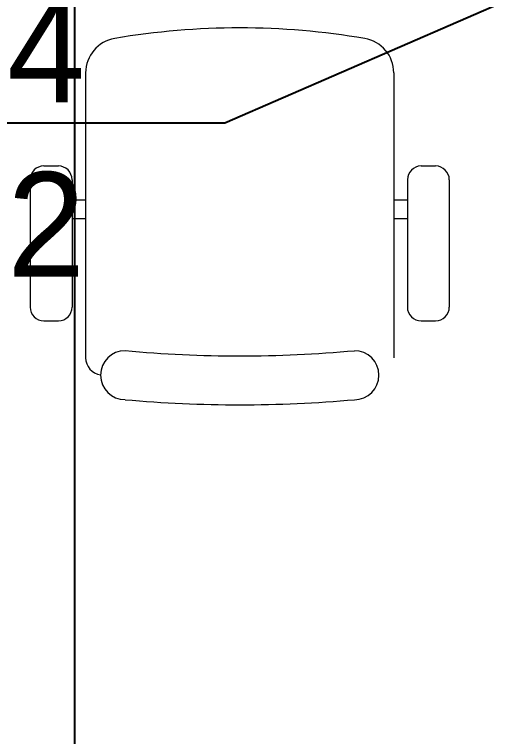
# Model space of a CAD drawing. Header units: metres. Extents: x 75097 to 220695, y -1557923 to -1361206.
# Drawn here: x 129877 to 130584, y -1411146 to -1410112 of the extents above; entities that cross this region are included whole.
import ezdxf
from ezdxf import colors
from ezdxf.entities.mleader import LeaderData, LeaderLine
from ezdxf.math import Vec2, Vec3

# ---------------------------------------------------------------- set-up
doc = ezdxf.new("R2010")
doc.units = ezdxf.units.M
doc.layers.get('0').update_dxf_attribs({"lineweight": 0})
doc.layers.add('A-100 - Copy$0$axes', color=8, linetype='Continuous')
doc.layers.add('A-100 - Copy$0$Medical Equipment and Furniture', color=8, linetype='Continuous', lineweight=0)
doc.layers.add('A-100 - Copy$0$NEW', color=8, linetype='Continuous', lineweight=5)
doc.layers.add('E-POWR', color=7, linetype='Continuous', lineweight=9, true_color=0x4e7e3e)
doc.styles.get("Standard").update_dxf_attribs({"font": 'GOTHIC.TTF'})

# ---------------------------------------------------------------- blocks, each defined once
blk = doc.blocks.new('*X81')
for p, q in [((5, 3), (5, 3)), ((5, 3), (5, 3)), ((5, 3), (5, 3)), ((5, 3), (5, 3)), ((5, 3), (5, 3)), ((5, 3), (5, 3)), ((5, 3), (5, 3)), ((5, 3), (5, 3)), ((5, 3), (5, 3)), ((5, 3), (5, 3)), ((5, 3), (5, 3)), ((5, 3), (5, 3)), ((5, 3), (5, 3)), ((5, 3), (5, 3)), ((5, 3), (5, 3)), ((5, 3), (5, 3)), ((5, 3), (5, 3)), ((5, 3), (5, 3)), ((5, 3), (5, 3)), ((5, 3), (5, 3)), ((5, 3), (5, 3)), ((5, 3), (5, 3)), ((5, 3), (5, 3)), ((5, 3), (5, 3)), ((5, 3), (5, 3)), ((5, 3), (5, 3)), ((5, 3), (5, 3)), ((5, 3), (5, 3)), ((5, 3), (5, 3)), ((5, 3), (5, 3)), ((5, 3), (5, 3)), ((5, 3), (5, 3)), ((5, 3), (5, 3)), ((5, 3), (5, 3)), ((5, 3), (5, 3)), ((5, 3), (5, 3)), ((5, 3), (5, 3)), ((5, 3), (5, 3)), ((5, 3), (5, 3)), ((5, 3), (5, 3)), ((5, 3), (5, 3)), ((5, 3), (5, 3)), ((5, 3), (5, 3)), ((5, 3), (5, 3)), ((5, 3), (5, 3)), ((5, 3), (5, 3)), ((5, 3), (5, 3)), ((5, 3), (5, 3)), ((5, 3), (5, 3)), ((5, 3), (5, 3)), ((5, 3), (5, 3)), ((5, 3), (5, 3)), ((5, 3), (5, 3)), ((5, 3), (5, 3)), ((5, 3), (5, 3)), ((5, 3), (5, 3)), ((5, 3), (5, 3)), ((5, 3), (5, 3)), ((5, 3), (5, 3)), ((5, 3), (5, 3)), ((5, 3), (5, 3)), ((5, 3), (5, 3)), ((5, 3), (5, 3)), ((5, 3), (5, 3)), ((5, 3), (5, 3)), ((5, 3), (5, 3)), ((6, 3), (5, 3)), ((5, 3), (5, 3)), ((6, 3), (5, 3)), ((5, 3), (5, 3)), ((6, 3), (5, 3)), ((5, 3), (5, 3)), ((6, 3), (5, 3)), ((5, 3), (5, 3)), ((5, 3), (5, 3)), ((5, 3), (5, 3)), ((5, 3), (5, 3)), ((5, 3), (5, 3)), ((5, 3), (5, 3)), ((5, 3), (5, 3)), ((5, 3), (5, 3)), ((5, 3), (5, 3)), ((5, 3), (5, 3)), ((5, 3), (5, 3)), ((5, 3), (5, 3)), ((5, 3), (5, 3)), ((5, 3), (5, 3)), ((5, 3), (5, 3)), ((5, 3), (5, 3)), ((5, 3), (5, 3)), ((5, 3), (5, 3)), ((5, 3), (5, 3)), ((5, 3), (5, 3)), ((5, 3), (5, 3)), ((5, 3), (5, 3)), ((5, 3), (5, 3)), ((6, 3), (6, 3)), ((6, 3), (6, 3)), ((6, 3), (6, 3)), ((6, 3), (6, 3)), ((6, 3), (6, 3)), ((6, 3), (6, 3)), ((6, 3), (6, 3)), ((6, 3), (6, 3)), ((6, 3), (6, 3)), ((6, 3), (6, 3)), ((6, 3), (6, 3)), ((6, 3), (6, 3)), ((6, 3), (6, 3)), ((6, 3), (6, 3)), ((6, 3), (6, 3)), ((6, 3), (6, 3)), ((6, 3), (6, 3)), ((6, 3), (6, 3)), ((6, 3), (6, 3)), ((6, 3), (6, 3)), ((6, 3), (6, 3)), ((6, 3), (6, 3)), ((6, 3), (6, 3)), ((6, 3), (6, 3)), ((6, 3), (6, 3)), ((6, 3), (6, 3)), ((6, 3), (6, 3)), ((6, 3), (6, 3)), ((6, 3), (6, 3)), ((6, 3), (6, 3)), ((6, 3), (6, 3)), ((6, 3), (6, 3)), ((6, 3), (6, 3)), ((6, 3), (6, 3)), ((6, 3), (6, 3)), ((6, 3), (6, 3)), ((6, 3), (6, 3)), ((6, 3), (6, 3)), ((6, 3), (6, 3)), ((6, 3), (6, 3)), ((6, 3), (6, 3)), ((6, 3), (6, 3)), ((6, 3), (6, 3)), ((6, 3), (6, 3)), ((6, 3), (6, 3)), ((6, 3), (6, 3)), ((6, 3), (6, 3)), ((6, 3), (6, 3)), ((6, 3), (6, 3)), ((6, 3), (6, 3)), ((6, 3), (6, 3)), ((6, 3), (6, 3)), ((6, 3), (6, 3)), ((6, 3), (6, 3)), ((6, 3), (6, 3)), ((6, 3), (6, 3)), ((6, 3), (6, 3)), ((6, 3), (6, 3)), ((6, 3), (6, 3)), ((6, 3), (6, 3)), ((6, 3), (6, 3)), ((6, 3), (6, 3)), ((6, 3), (6, 3)), ((6, 3), (6, 3)), ((6, 3), (6, 3)), ((6, 3), (6, 3)), ((6, 3), (6, 3)), ((6, 3), (6, 3)), ((6, 3), (6, 3)), ((6, 3), (6, 3)), ((6, 3), (6, 3)), ((6, 3), (6, 3)), ((6, 3), (6, 3)), ((6, 3), (6, 3)), ((6, 3), (6, 3)), ((6, 3), (6, 3)), ((6, 3), (6, 3)), ((6, 3), (6, 3)), ((6, 3), (6, 3)), ((6, 3), (6, 3)), ((6, 3), (6, 3)), ((6, 3), (6, 3)), ((6, 3), (6, 3)), ((6, 3), (6, 3)), ((6, 3), (6, 3)), ((6, 3), (6, 3)), ((6, 3), (6, 3)), ((6, 3), (6, 3)), ((6, 3), (6, 3)), ((6, 3), (6, 3)), ((6, 3), (6, 3)), ((6, 3), (6, 3)), ((6, 3), (6, 3)), ((6, 3), (6, 3)), ((6, 3), (6, 3)), ((6, 3), (6, 3)), ((6, 3), (6, 3)), ((6, 3), (6, 3)), ((6, 3), (6, 3)), ((6, 3), (6, 3)), ((6, 3), (6, 3)), ((6, 3), (6, 3)), ((6, 3), (6, 3)), ((6, 3), (6, 3)), ((6, 3), (6, 3)), ((6, 3), (6, 3)), ((6, 3), (6, 3)), ((6, 3), (6, 3)), ((6, 3), (6, 3)), ((6, 3), (6, 3)), ((6, 3), (6, 3)), ((6, 3), (6, 3)), ((6, 3), (6, 3)), ((6, 3), (6, 3)), ((6, 3), (6, 3)), ((6, 3), (6, 3)), ((6, 3), (6, 3)), ((6, 3), (6, 3)), ((6, 3), (6, 3)), ((6, 3), (6, 3)), ((6, 3), (6, 3)), ((6, 3), (6, 3)), ((6, 3), (6, 3)), ((6, 3), (6, 3)), ((6, 3), (6, 3)), ((6, 3), (6, 3)), ((6, 3), (6, 3)), ((6, 3), (6, 3)), ((6, 3), (6, 3)), ((6, 3), (6, 3)), ((6, 3), (6, 3)), ((6, 3), (6, 3)), ((6, 3), (6, 3)), ((6, 3), (6, 3)), ((6, 3), (6, 3)), ((6, 3), (6, 3)), ((6, 3), (6, 3)), ((6, 3), (6, 3)), ((6, 3), (6, 3)), ((6, 3), (6, 3)), ((6, 3), (6, 3)), ((6, 3), (6, 3)), ((6, 3), (6, 3)), ((6, 3), (6, 3)), ((6, 3), (6, 3)), ((6, 3), (6, 3)), ((6, 3), (6, 3)), ((6, 3), (6, 3)), ((6, 3), (6, 3)), ((6, 3), (6, 3)), ((6, 3), (6, 3)), ((6, 3), (6, 3)), ((6, 3), (6, 3)), ((6, 3), (6, 3)), ((6, 3), (6, 3)), ((6, 3), (6, 3)), ((6, 3), (6, 3)), ((6, 3), (6, 3)), ((6, 3), (6, 3)), ((6, 3), (6, 3)), ((6, 3), (6, 3)), ((6, 3), (6, 3)), ((6, 3), (6, 3)), ((6, 3), (6, 3)), ((6, 3), (6, 3)), ((6, 3), (6, 3)), ((6, 3), (6, 3)), ((6, 3), (6, 3)), ((6, 3), (6, 3)), ((6, 3), (6, 3)), ((6, 3), (6, 3)), ((6, 3), (6, 3)), ((6, 3), (6, 3)), ((6, 3), (6, 3)), ((6, 3), (6, 3)), ((6, 3), (6, 3)), ((6, 3), (6, 3)), ((6, 3), (6, 3)), ((6, 3), (6, 3)), ((6, 3), (6, 3)), ((6, 3), (6, 3)), ((6, 3), (6, 3)), ((6, 3), (6, 3)), ((6, 3), (6, 3)), ((6, 3), (6, 3)), ((6, 3), (6, 3)), ((6, 3), (6, 3)), ((6, 3), (6, 3)), ((6, 3), (6, 3)), ((6, 3), (6, 3)), ((6, 3), (6, 3)), ((6, 3), (6, 3)), ((6, 3), (6, 3)), ((6, 3), (6, 3)), ((6, 3), (6, 3)), ((6, 3), (6, 3)), ((6, 3), (6, 3)), ((6, 3), (6, 3)), ((6, 3), (6, 3)), ((6, 3), (6, 3)), ((6, 3), (6, 3)), ((6, 3), (6, 3)), ((6, 3), (6, 3)), ((6, 3), (6, 3)), ((6, 3), (5, 3)), ((6, 3), (5, 3)), ((6, 3), (5, 3)), ((6, 3), (5, 3)), ((6, 3), (5, 3)), ((6, 3), (6, 3)), ((6, 3), (6, 3)), ((6, 3), (6, 3)), ((6, 3), (6, 3)), ((6, 3), (6, 3)), ((6, 3), (6, 3)), ((6, 3), (6, 3)), ((6, 3), (6, 3)), ((6, 3), (6, 3)), ((6, 3), (6, 3)), ((6, 3), (6, 3)), ((6, 3), (6, 3)), ((6, 3), (6, 3)), ((6, 3), (6, 3)), ((6, 3), (6, 3)), ((6, 3), (6, 3)), ((6, 3), (6, 3)), ((6, 3), (6, 3)), ((6, 3), (6, 3)), ((6, 3), (6, 3)), ((6, 3), (6, 3)), ((6, 3), (6, 3)), ((6, 3), (6, 3)), ((6, 3), (6, 3)), ((6, 3), (6, 3)), ((6, 3), (6, 3)), ((6, 3), (6, 3)), ((6, 3), (6, 3)), ((6, 3), (6, 3)), ((6, 3), (6, 3)), ((6, 3), (6, 3)), ((6, 3), (6, 3)), ((6, 3), (6, 3)), ((6, 3), (6, 3)), ((6, 3), (6, 3)), ((6, 3), (6, 3)), ((6, 3), (6, 3)), ((6, 3), (6, 3)), ((6, 3), (6, 3)), ((6, 3), (6, 3)), ((6, 3), (6, 3)), ((6, 3), (6, 3)), ((6, 3), (6, 3)), ((6, 3), (6, 3)), ((6, 3), (6, 3)), ((6, 3), (6, 3)), ((6, 3), (6, 3)), ((6, 3), (6, 3)), ((6, 3), (6, 3)), ((6, 3), (6, 3)), ((6, 3), (6, 3)), ((6, 3), (6, 3)), ((6, 3), (6, 3)), ((6, 3), (6, 3)), ((6, 3), (6, 3)), ((6, 3), (6, 3)), ((6, 3), (6, 3)), ((6, 3), (6, 3)), ((6, 3), (6, 3)), ((6, 3), (6, 3)), ((6, 3), (6, 3)), ((6, 3), (6, 3)), ((6, 3), (6, 3)), ((6, 3), (6, 3)), ((6, 3), (6, 3)), ((6, 3), (6, 3)), ((6, 3), (6, 3)), ((6, 3), (6, 3)), ((6, 3), (6, 3)), ((6, 3), (6, 3)), ((6, 3), (6, 3)), ((6, 3), (6, 3)), ((6, 3), (6, 3)), ((6, 3), (6, 3)), ((6, 3), (6, 3)), ((6, 3), (6, 3)), ((6, 3), (6, 3)), ((6, 3), (6, 3)), ((6, 3), (6, 3)), ((6, 3), (6, 3)), ((6, 3), (6, 3)), ((6, 3), (6, 3)), ((6, 3), (6, 3)), ((6, 3), (6, 3)), ((6, 3), (6, 3)), ((6, 3), (6, 3)), ((6, 3), (6, 3)), ((6, 3), (6, 3)), ((6, 3), (6, 3)), ((6, 3), (6, 3)), ((6, 3), (6, 3)), ((6, 3), (6, 3)), ((6, 3), (6, 3)), ((6, 3), (6, 3)), ((6, 3), (6, 3)), ((6, 3), (6, 3)), ((6, 3), (6, 3)), ((6, 3), (6, 3)), ((6, 3), (6, 3)), ((6, 3), (6, 3)), ((6, 3), (6, 3)), ((6, 3), (6, 3)), ((6, 3), (6, 3)), ((6, 3), (6, 3)), ((6, 3), (6, 3)), ((6, 3), (6, 3)), ((6, 3), (6, 3)), ((6, 3), (6, 3)), ((6, 3), (6, 3)), ((6, 3), (6, 3)), ((6, 3), (6, 3)), ((6, 3), (6, 3)), ((6, 3), (6, 3)), ((6, 3), (6, 3)), ((6, 3), (6, 3)), ((6, 3), (6, 3)), ((6, 3), (6, 3)), ((6, 3), (6, 3)), ((6, 3), (6, 3)), ((6, 3), (6, 3)), ((6, 3), (6, 3)), ((6, 3), (6, 3)), ((6, 3), (6, 3)), ((6, 3), (6, 3)), ((6, 3), (6, 3)), ((6, 3), (6, 3)), ((6, 3), (6, 3)), ((6, 3), (6, 3)), ((6, 3), (6, 3)), ((6, 3), (6, 3)), ((6, 3), (6, 3)), ((6, 3), (6, 3)), ((6, 3), (6, 3)), ((6, 3), (6, 3)), ((6, 3), (6, 3)), ((6, 3), (6, 3)), ((6, 3), (6, 3)), ((6, 3), (6, 3)), ((6, 3), (6, 3)), ((6, 3), (6, 3)), ((6, 3), (6, 3)), ((6, 3), (6, 3)), ((6, 3), (6, 3)), ((6, 3), (6, 3)), ((6, 3), (6, 3)), ((6, 3), (6, 3)), ((6, 3), (6, 3)), ((6, 3), (6, 3)), ((6, 3), (6, 3)), ((6, 3), (6, 3)), ((6, 3), (6, 3)), ((6, 3), (6, 3)), ((6, 3), (6, 3)), ((6, 3), (6, 3)), ((6, 3), (6, 3)), ((6, 3), (6, 3)), ((6, 3), (6, 3)), ((6, 3), (6, 3)), ((6, 3), (6, 3)), ((6, 3), (6, 3)), ((6, 3), (6, 3)), ((6, 3), (6, 3)), ((6, 3), (6, 3)), ((6, 3), (6, 3)), ((6, 3), (6, 3)), ((6, 3), (6, 3)), ((6, 3), (6, 3)), ((6, 3), (6, 3)), ((6, 3), (6, 3)), ((6, 3), (6, 3)), ((6, 3), (6, 3)), ((6, 3), (6, 3)), ((6, 3), (6, 3)), ((6, 3), (6, 3)), ((6, 3), (6, 3)), ((6, 3), (6, 3)), ((6, 3), (6, 3)), ((6, 3), (6, 3)), ((6, 3), (6, 3)), ((6, 3), (6, 3)), ((6, 3), (6, 3)), ((6, 3), (6, 3)), ((6, 3), (6, 3)), ((6, 3), (6, 3)), ((6, 3), (6, 3)), ((6, 3), (6, 3)), ((6, 3), (6, 3)), ((6, 3), (6, 3)), ((6, 3), (6, 3)), ((6, 3), (6, 3)), ((6, 3), (6, 3)), ((6, 3), (6, 3)), ((6, 3), (6, 3)), ((6, 3), (6, 3)), ((6, 3), (6, 3)), ((6, 3), (6, 3)), ((6, 3), (6, 3)), ((6, 3), (6, 3)), ((6, 3), (6, 3)), ((6, 3), (6, 3)), ((6, 3), (6, 3)), ((6, 3), (6, 3)), ((6, 3), (6, 3)), ((6, 3), (6, 3)), ((6, 3), (6, 3)), ((6, 3), (6, 3)), ((6, 3), (6, 3)), ((6, 3), (6, 3)), ((6, 3), (6, 3)), ((6, 3), (6, 3)), ((6, 3), (6, 3)), ((6, 3), (6, 3)), ((6, 3), (6, 3)), ((6, 3), (6, 3)), ((6, 3), (6, 3)), ((6, 3), (6, 3)), ((6, 3), (6, 3)), ((6, 3), (6, 3)), ((6, 3), (6, 3)), ((6, 3), (6, 3)), ((6, 3), (6, 3)), ((6, 3), (6, 3)), ((6, 3), (6, 3)), ((6, 3), (6, 3)), ((6, 3), (6, 3)), ((6, 3), (6, 3)), ((6, 3), (6, 3)), ((6, 3), (6, 3)), ((6, 3), (6, 3)), ((6, 3), (6, 3)), ((6, 3), (6, 3)), ((6, 3), (6, 3)), ((6, 3), (6, 3)), ((6, 3), (6, 3)), ((6, 3), (6, 3)), ((6, 3), (6, 3)), ((6, 3), (6, 3)), ((6, 3), (6, 3)), ((6, 3), (6, 3)), ((6, 3), (6, 3)), ((6, 3), (6, 3)), ((6, 3), (6, 3)), ((6, 3), (6, 3)), ((6, 3), (6, 3)), ((6, 3), (6, 3)), ((6, 3), (6, 3)), ((6, 3), (6, 3)), ((6, 3), (6, 3)), ((6, 3), (6, 3)), ((6, 3), (6, 3)), ((6, 3), (6, 3)), ((6, 3), (6, 3)), ((6, 3), (6, 3)), ((6, 3), (6, 3)), ((6, 3), (6, 3)), ((6, 3), (6, 3)), ((6, 3), (6, 3)), ((6, 3), (6, 3)), ((6, 3), (6, 3)), ((6, 3), (6, 3)), ((6, 3), (6, 3)), ((6, 3), (6, 3)), ((6, 3), (6, 3)), ((6, 3), (6, 3)), ((6, 3), (6, 3)), ((6, 3), (6, 3)), ((6, 3), (6, 3)), ((6, 3), (6, 3)), ((6, 3), (6, 3)), ((6, 3), (6, 3)), ((6, 3), (6, 3)), ((6, 3), (6, 3)), ((6, 3), (6, 3)), ((6, 3), (6, 3)), ((6, 3), (6, 3)), ((6, 3), (6, 3)), ((6, 3), (6, 3)), ((6, 3), (6, 3)), ((6, 3), (6, 3)), ((6, 3), (6, 3)), ((6, 3), (6, 3)), ((6, 3), (6, 3)), ((6, 3), (6, 3)), ((6, 3), (6, 3)), ((6, 3), (6, 3)), ((6, 3), (6, 3)), ((6, 3), (6, 3)), ((6, 3), (6, 3)), ((6, 3), (6, 3)), ((6, 3), (6, 3)), ((6, 3), (6, 3)), ((6, 3), (6, 3)), ((6, 3), (6, 3)), ((6, 3), (6, 3)), ((6, 3), (6, 3)), ((6, 3), (6, 3)), ((6, 3), (6, 3)), ((6, 3), (6, 3)), ((6, 3), (6, 3)), ((6, 3), (6, 3)), ((6, 3), (6, 3)), ((6, 3), (6, 3)), ((6, 3), (6, 3)), ((6, 3), (6, 3)), ((6, 3), (6, 3)), ((6, 3), (6, 3)), ((6, 3), (6, 3)), ((6, 3), (6, 3)), ((6, 3), (6, 3)), ((6, 3), (6, 3)), ((6, 3), (6, 3)), ((6, 3), (6, 3)), ((6, 3), (6, 3)), ((6, 3), (6, 3)), ((6, 3), (6, 3)), ((6, 3), (6, 3)), ((6, 3), (6, 3))]:
    blk.add_line(p, q)
blk = doc.blocks.new('*X82')
for p, q in [((13, 1), (13, 1)), ((13, 1), (13, 1)), ((13, 1), (13, 1)), ((13, 1), (13, 1)), ((13, 1), (13, 1)), ((13, 1), (13, 1)), ((13, 1), (13, 1)), ((13, 1), (13, 1)), ((13, 1), (13, 1)), ((13, 1), (13, 1)), ((13, 1), (13, 1)), ((13, 1), (13, 1)), ((13, 1), (13, 1)), ((13, 1), (13, 1)), ((13, 1), (13, 1)), ((13, 1), (14, 1)), ((13, 1), (14, 1)), ((13, 1), (14, 1)), ((13, 1), (13, 1)), ((13, 1), (13, 1)), ((13, 1), (13, 1)), ((13, 1), (13, 1)), ((13, 1), (13, 1)), ((13, 1), (13, 1)), ((13, 1), (13, 1)), ((13, 1), (13, 1)), ((13, 1), (13, 1)), ((13, 1), (13, 1)), ((13, 1), (13, 1)), ((13, 1), (13, 1)), ((13, 1), (13, 1)), ((13, 1), (13, 1)), ((13, 1), (13, 1)), ((13, 1), (13, 1)), ((13, 1), (13, 1)), ((13, 1), (13, 1)), ((13, 1), (13, 1)), ((13, 1), (13, 1)), ((13, 1), (13, 1)), ((13, 1), (13, 1)), ((13, 1), (13, 1)), ((13, 1), (13, 1)), ((13, 1), (13, 1)), ((13, 1), (13, 1)), ((13, 1), (13, 1)), ((13, 1), (13, 1)), ((13, 1), (13, 1)), ((13, 1), (13, 1)), ((13, 1), (13, 1)), ((13, 1), (13, 1)), ((13, 1), (13, 1)), ((13, 1), (13, 1)), ((13, 1), (13, 1)), ((13, 1), (13, 1)), ((13, 1), (13, 1)), ((13, 1), (13, 1)), ((13, 1), (13, 1)), ((13, 1), (13, 1)), ((13, 1), (13, 1)), ((13, 1), (13, 1)), ((13, 1), (13, 1)), ((13, 1), (13, 1)), ((13, 1), (13, 1)), ((13, 1), (13, 1)), ((13, 1), (13, 1)), ((13, 1), (13, 1)), ((13, 1), (13, 1)), ((13, 1), (13, 1)), ((13, 1), (13, 1)), ((13, 1), (13, 1)), ((13, 1), (13, 1)), ((13, 1), (13, 1)), ((13, 1), (13, 1)), ((13, 1), (13, 1)), ((13, 1), (13, 1)), ((13, 1), (13, 1)), ((13, 1), (13, 1)), ((13, 1), (13, 1)), ((13, 1), (13, 1)), ((13, 1), (13, 1)), ((13, 1), (13, 1)), ((13, 1), (13, 1)), ((13, 1), (13, 1)), ((13, 1), (13, 1)), ((13, 1), (13, 1)), ((13, 1), (13, 1)), ((13, 1), (13, 1)), ((13, 1), (13, 1)), ((13, 1), (13, 1)), ((13, 1), (13, 1)), ((13, 1), (13, 1)), ((13, 1), (13, 1)), ((13, 1), (13, 1)), ((13, 1), (13, 1)), ((13, 1), (13, 1)), ((13, 1), (13, 1)), ((13, 1), (13, 1)), ((13, 1), (13, 1)), ((13, 1), (13, 1)), ((13, 1), (13, 1)), ((13, 1), (13, 1)), ((13, 1), (13, 1)), ((13, 1), (13, 1)), ((13, 1), (13, 1)), ((13, 1), (13, 1)), ((13, 1), (13, 1)), ((13, 1), (13, 1)), ((13, 1), (13, 1)), ((13, 1), (13, 1)), ((13, 1), (13, 1)), ((13, 1), (13, 1)), ((13, 1), (13, 1)), ((13, 1), (13, 1)), ((13, 1), (13, 1)), ((13, 1), (13, 1)), ((13, 1), (13, 1)), ((13, 1), (13, 1)), ((13, 1), (13, 1)), ((13, 1), (13, 1)), ((13, 1), (13, 1)), ((13, 1), (13, 1)), ((13, 1), (13, 1)), ((13, 1), (13, 1)), ((13, 1), (14, 1)), ((13, 0), (13, 0)), ((13, 0), (13, 0)), ((13, 0), (13, 0)), ((13, 0), (13, 0)), ((13, 0), (13, 0)), ((13, 0), (13, 0)), ((13, 0), (13, 0)), ((13, 0), (13, 0)), ((13, 0), (13, 0)), ((13, 0), (13, 0)), ((13, 0), (13, 0)), ((13, 0), (13, 0)), ((13, 0), (13, 0)), ((13, 0), (13, 0)), ((13, 0), (13, 0)), ((13, 0), (13, 0)), ((13, 0), (13, 0)), ((13, 0), (13, 0)), ((13, 0), (13, 0)), ((13, 0), (13, 0)), ((13, 0), (13, 0)), ((13, 0), (13, 0)), ((13, 0), (13, 0)), ((13, 0), (13, 0)), ((13, 0), (13, 0)), ((13, 0), (13, 0)), ((13, 0), (13, 0)), ((13, 0), (13, 0)), ((13, 0), (13, 0)), ((13, 0), (13, 0)), ((13, 0), (13, 0)), ((13, 0), (13, 0)), ((13, 0), (13, 0)), ((13, 0), (13, 0)), ((13, 0), (13, 0)), ((13, 0), (13, 0)), ((13, 0), (13, 0)), ((13, 0), (13, 0)), ((13, 0), (13, 0)), ((13, 0), (13, 0)), ((13, 0), (13, 0)), ((13, 0), (13, 0)), ((13, 0), (13, 0)), ((13, 0), (13, 0)), ((13, 0), (13, 0)), ((13, 0), (13, 0)), ((13, 0), (13, 0)), ((13, 0), (13, 0)), ((13, 0), (14, 0)), ((13, 0), (14, 0)), ((13, 0), (13, 0)), ((13, 0), (14, 0)), ((14, 1), (14, 1)), ((14, 1), (14, 1)), ((14, 1), (14, 1)), ((14, 1), (14, 1)), ((14, 1), (14, 1)), ((14, 1), (14, 1)), ((14, 1), (14, 1)), ((14, 1), (14, 1)), ((14, 1), (14, 1)), ((14, 1), (14, 1)), ((14, 1), (14, 1)), ((14, 1), (14, 1)), ((14, 1), (14, 1)), ((14, 1), (14, 1)), ((14, 1), (14, 1)), ((14, 1), (14, 1)), ((14, 1), (14, 1)), ((14, 1), (14, 1)), ((14, 1), (14, 1)), ((14, 1), (14, 1)), ((14, 1), (14, 1)), ((14, 1), (14, 1)), ((14, 1), (14, 1)), ((14, 1), (14, 1)), ((14, 1), (14, 1)), ((14, 1), (14, 1)), ((14, 1), (14, 1)), ((14, 1), (14, 1)), ((14, 1), (14, 1)), ((14, 1), (14, 1)), ((14, 1), (14, 1)), ((14, 1), (14, 1)), ((14, 1), (14, 1)), ((14, 1), (14, 1)), ((14, 1), (14, 1)), ((14, 1), (14, 1)), ((14, 1), (14, 1)), ((14, 1), (14, 1)), ((14, 1), (14, 1)), ((14, 1), (14, 1)), ((14, 1), (14, 1)), ((14, 1), (14, 1)), ((14, 1), (14, 1)), ((14, 1), (14, 1)), ((14, 1), (14, 1)), ((14, 1), (14, 1)), ((14, 1), (14, 1)), ((14, 1), (14, 1)), ((14, 1), (14, 1)), ((14, 1), (14, 1)), ((14, 1), (14, 1)), ((14, 1), (14, 1)), ((14, 1), (14, 1)), ((14, 1), (14, 1)), ((14, 1), (14, 1)), ((14, 1), (14, 1)), ((14, 1), (14, 1)), ((14, 1), (14, 1)), ((14, 1), (14, 1)), ((14, 1), (14, 1)), ((14, 1), (14, 1)), ((14, 1), (14, 1)), ((14, 1), (14, 1)), ((14, 1), (14, 1)), ((14, 1), (14, 1)), ((14, 1), (14, 1)), ((14, 1), (14, 1)), ((14, 1), (14, 1)), ((14, 1), (14, 1)), ((14, 1), (14, 1)), ((14, 1), (14, 1)), ((14, 1), (14, 1)), ((14, 1), (14, 1)), ((14, 1), (14, 1)), ((14, 1), (14, 1)), ((14, 1), (14, 1)), ((14, 1), (14, 1)), ((14, 1), (14, 1)), ((14, 1), (14, 1)), ((14, 1), (14, 1)), ((14, 1), (14, 1)), ((14, 1), (14, 1)), ((14, 1), (14, 1)), ((14, 1), (14, 1)), ((14, 1), (14, 1)), ((14, 1), (14, 1)), ((14, 1), (14, 1)), ((14, 1), (14, 1)), ((14, 1), (14, 1)), ((14, 1), (14, 1)), ((14, 1), (14, 1)), ((14, 1), (14, 1)), ((14, 1), (14, 1)), ((14, 1), (14, 1)), ((14, 0), (14, 0)), ((14, 0), (14, 0)), ((14, 0), (14, 0)), ((14, 0), (14, 0)), ((14, 0), (14, 0)), ((14, 0), (14, 0)), ((14, 0), (14, 0)), ((14, 0), (14, 0)), ((14, 0), (14, 0)), ((14, 0), (14, 0)), ((14, 0), (14, 0)), ((14, 0), (14, 0)), ((14, 0), (14, 0)), ((14, 0), (14, 0)), ((14, 0), (14, 0)), ((14, 0), (14, 0)), ((14, 0), (14, 0)), ((14, 0), (14, 0)), ((14, 0), (14, 0)), ((14, 0), (14, 0)), ((14, 0), (14, 0)), ((14, 0), (14, 0)), ((14, 0), (14, 0)), ((14, 0), (14, 0)), ((14, 0), (14, 0)), ((14, 0), (14, 0)), ((14, 0), (14, 0)), ((14, 0), (14, 0)), ((14, 0), (14, 0)), ((14, 0), (14, 0)), ((14, 0), (14, 0)), ((14, 0), (14, 0)), ((14, 0), (14, 0)), ((14, 0), (14, 0)), ((14, 0), (14, 0)), ((14, 0), (14, 0)), ((14, 0), (14, 0)), ((14, 0), (14, 0)), ((14, 0), (14, 0)), ((14, 0), (14, 0)), ((14, 0), (14, 0)), ((14, 0), (14, 0)), ((14, 0), (14, 0)), ((14, 0), (14, 0)), ((14, 0), (14, 0)), ((14, 0), (14, 0)), ((14, 0), (14, 0)), ((14, 0), (14, 0)), ((13, 0), (13, 0)), ((13, 0), (14, 0)), ((13, 0), (13, 0)), ((13, 0), (14, 0)), ((13, 0), (13, 0)), ((13, 0), (14, 0)), ((13, 0), (13, 0)), ((13, 0), (13, 0)), ((13, 0), (13, 0)), ((13, 0), (13, 0)), ((13, 0), (14, 0)), ((13, 0), (13, 0)), ((13, 0), (14, 0)), ((13, 0), (13, 0)), ((13, 0), (14, 0)), ((13, 0), (13, 0)), ((13, 0), (14, 0)), ((13, 0), (13, 0)), ((13, 0), (14, 0)), ((13, 0), (13, 0)), ((13, 0), (14, 0)), ((13, 0), (13, 0)), ((13, 0), (14, 0)), ((13, 0), (13, 0)), ((13, 0), (13, 0)), ((13, 0), (13, 0)), ((13, 0), (14, 0)), ((13, 0), (13, 0)), ((13, 0), (14, 0)), ((13, 0), (13, 0)), ((13, 0), (14, 0)), ((13, 0), (13, 0)), ((13, 0), (14, 0)), ((13, 0), (13, 0)), ((13, 0), (13, 0)), ((13, 0), (13, 0)), ((13, 0), (13, 0)), ((13, 0), (13, 0)), ((13, 0), (13, 0)), ((13, 0), (13, 0)), ((13, 0), (13, 0)), ((13, 0), (13, 0)), ((13, 0), (13, 0)), ((13, 0), (13, 0)), ((13, 0), (13, 0)), ((13, 0), (13, 0)), ((13, 0), (13, 0)), ((13, 0), (13, 0)), ((13, 0), (13, 0)), ((13, 0), (13, 0)), ((13, 0), (13, 0)), ((13, 0), (13, 0)), ((13, 0), (13, 0)), ((13, 0), (13, 0)), ((13, 0), (13, 0)), ((13, 0), (13, 0)), ((13, 0), (13, 0)), ((13, 0), (13, 0)), ((13, 0), (13, 0)), ((13, 0), (13, 0)), ((13, 0), (13, 0)), ((13, 0), (13, 0)), ((13, 0), (13, 0)), ((13, 0), (13, 0)), ((13, -1), (13, -1)), ((13, -1), (13, -1)), ((13, -1), (13, -1)), ((13, -1), (13, -1)), ((13, -1), (13, -1)), ((13, -1), (14, -1)), ((13, -1), (13, -1)), ((14, 0), (14, 0)), ((14, 0), (14, 0)), ((14, 0), (14, 0)), ((14, 0), (14, 0)), ((14, 0), (14, 0)), ((14, 0), (14, 0)), ((14, 0), (14, 0)), ((14, 0), (14, 0)), ((14, 0), (14, 0)), ((14, 0), (14, 0)), ((14, 0), (14, 0)), ((14, 0), (14, 0)), ((14, 0), (14, 0)), ((14, 0), (14, 0)), ((14, 0), (14, 0)), ((13, 0), (14, 0)), ((14, 0), (14, 0)), ((14, 0), (14, 0)), ((14, 0), (14, 0)), ((14, 0), (14, 0)), ((14, 0), (14, 0)), ((14, 0), (14, 0)), ((14, 0), (14, 0)), ((14, 0), (14, 0)), ((14, 0), (14, 0)), ((14, 0), (14, 0)), ((14, 0), (14, 0)), ((14, 0), (14, 0)), ((14, 0), (14, 0)), ((14, 0), (14, 0)), ((14, 0), (14, 0)), ((14, 0), (14, 0)), ((14, 0), (14, 0)), ((14, 0), (14, 0)), ((14, 0), (14, 0)), ((14, 0), (14, 0)), ((14, 0), (14, 0)), ((14, 0), (14, 0)), ((14, 0), (14, 0)), ((14, 0), (14, 0)), ((14, 0), (14, 0)), ((14, 0), (14, 0)), ((14, 0), (14, 0)), ((14, 0), (14, 0)), ((14, 0), (14, 0)), ((14, 0), (14, 0)), ((14, 0), (14, 0)), ((14, 0), (14, 0)), ((14, 0), (14, 0)), ((14, 0), (14, 0)), ((14, -1), (14, -1)), ((14, -1), (14, -1)), ((14, -1), (14, -1)), ((14, -1), (14, -1)), ((14, -1), (14, -1))]:
    blk.add_line(p, q)
blk = doc.blocks.new('A-100 - Copy$0$GF21018-P')
for p, q in [((-0.2207, 0.4756), (-0.2207, 0.0675)), ((0.2205, 0.4756), (0.2205, 0.0675)), ((-0.2806, 0.3422), (-0.2598, 0.3422)), ((0.2596, 0.3422), (0.2804, 0.3422)), ((-0.3002, 0.3226), (-0.3002, 0.14)), ((-0.2402, 0.3226), (-0.2402, 0.14)), ((0.24, 0.3226), (0.24, 0.14)), ((0.3, 0.3226), (0.3, 0.14)), ((-0.2402, 0.2937), (-0.2207, 0.2937)), ((0.2205, 0.2937), (0.24, 0.2937)), ((-0.2402, 0.2671), (-0.2207, 0.2671)), ((0.2205, 0.2671), (0.24, 0.2671)), ((-0.2806, 0.1204), (-0.2598, 0.1204)), ((0.2596, 0.1204), (0.2804, 0.1204))]:
    blk.add_line(p, q)
for points in [[(0.24, 0.2937), (0.24, 0.2937), (0.24, 0.2937), (0.24, 0.2937), (0.24, 0.2937), (0.24, 0.2937), (0.24, 0.2937), (0.24, 0.2937), (0.24, 0.2937), (0.24, 0.2937), (0.24, 0.2937), (0.24, 0.2937), (0.24, 0.2937), (0.24, 0.2937), (0.24, 0.2937), (0.24, 0.2937), (0.24, 0.2937), (0.24, 0.2937), (0.24, 0.2937), (0.24, 0.2937), (0.24, 0.2937), (0.24, 0.2937), (0.24, 0.2937), (0.24, 0.2937), (0.24, 0.2937), (0.24, 0.2937), (0.24, 0.2937), (0.24, 0.2937), (0.24, 0.2937), (0.24, 0.2937), (0.24, 0.2937), (0.24, 0.2937), (0.24, 0.2937), (0.24, 0.2937), (0.24, 0.2937), (0.24, 0.2937), (0.24, 0.2937), (0.24, 0.2937), (0.24, 0.2937), (0.24, 0.2937), (0.24, 0.2937), (0.24, 0.2937), (0.24, 0.2937), (0.24, 0.2937), (0.24, 0.2937), (0.24, 0.2937), (0.24, 0.2937), (0.24, 0.2937), (0.24, 0.2937), (0.24, 0.2937), (0.24, 0.2937), (0.24, 0.2937), (0.24, 0.2937), (0.24, 0.2937), (0.24, 0.2937), (0.24, 0.2937), (0.24, 0.2937), (0.24, 0.2937), (0.24, 0.2937), (0.24, 0.2937), (0.24, 0.2937), (0.24, 0.2937), (0.24, 0.2937), (0.24, 0.2937), (0.24, 0.2937), (0.24, 0.2937), (0.24, 0.2937), (0.24, 0.2937), (0.24, 0.2937), (0.24, 0.2937), (0.24, 0.2937), (0.24, 0.2937), (0.24, 0.2937), (0.24, 0.2937), (0.24, 0.2937), (0.24, 0.2937), (0.24, 0.2937), (0.24, 0.2937), (0.24, 0.2937), (0.24, 0.2937), (0.24, 0.2937), (0.24, 0.2937), (0.24, 0.2937), (0.24, 0.2937), (0.24, 0.2937), (0.24, 0.2937), (0.24, 0.2937), (0.24, 0.2937), (0.24, 0.2937), (0.24, 0.2937), (0.24, 0.2937), (0.24, 0.2937), (0.24, 0.2937), (0.24, 0.2937), (0.24, 0.2937), (0.24, 0.2937), (0.24, 0.2937), (0.24, 0.2937), (0.24, 0.2937), (0.24, 0.2937), (0.24, 0.2937), (0.24, 0.2937), (0.24, 0.2937), (0.24, 0.2937), (0.24, 0.2937), (0.24, 0.2937), (0.24, 0.2937), (0.24, 0.2937), (0.24, 0.2937), (0.24, 0.2937), (0.24, 0.2937), (0.24, 0.2937), (0.24, 0.2937), (0.24, 0.2937), (0.24, 0.2937), (0.24, 0.2937), (0.24, 0.2937), (0.24, 0.2937), (0.24, 0.2937), (0.24, 0.2937), (0.24, 0.2937), (0.24, 0.2937), (0.24, 0.2937), (0.24, 0.2937), (0.24, 0.2937), (0.24, 0.2937), (0.24, 0.2937), (0.24, 0.2937), (0.24, 0.2937), (0.24, 0.2937), (0.24, 0.2937), (0.24, 0.2937), (0.24, 0.2937), (0.24, 0.2937), (0.24, 0.2937), (0.24, 0.2937), (0.24, 0.2937), (0.24, 0.2937), (0.24, 0.2937), (0.24, 0.2937), (0.24, 0.2937), (0.24, 0.2937), (0.24, 0.2937), (0.24, 0.2937), (0.24, 0.2937), (0.24, 0.2937), (0.24, 0.2937), (0.24, 0.2937), (0.24, 0.2937), (0.24, 0.2937), (0.24, 0.2937), (0.24, 0.2937), (0.24, 0.2937), (0.24, 0.2937), (0.24, 0.2937), (0.24, 0.2937), (0.24, 0.2937), (0.24, 0.2937), (0.24, 0.2937), (0.24, 0.2937), (0.24, 0.2937), (0.24, 0.2937), (0.24, 0.2937), (0.24, 0.2937), (0.24, 0.2937), (0.24, 0.2937), (0.24, 0.2937), (0.24, 0.2937), (0.24, 0.2937), (0.24, 0.2937), (0.24, 0.2937), (0.24, 0.2937), (0.24, 0.2937), (0.24, 0.2937), (0.24, 0.2937), (0.24, 0.2937), (0.24, 0.2937), (0.24, 0.2937), (0.24, 0.2937), (0.24, 0.2937), (0.24, 0.2937), (0.24, 0.2937), (0.24, 0.2937), (0.24, 0.2937), (0.24, 0.2937), (0.24, 0.2937), (0.24, 0.2937), (0.24, 0.2937), (0.24, 0.2937), (0.24, 0.2937), (0.24, 0.2937), (0.24, 0.2937), (0.24, 0.2937), (0.24, 0.2937), (0.24, 0.2937), (0.24, 0.2937), (0.24, 0.2937), (0.24, 0.2937), (0.24, 0.2937), (0.24, 0.2937), (0.24, 0.2937), (0.24, 0.2937), (0.24, 0.2937), (0.24, 0.2937), (0.24, 0.2937), (0.24, 0.2937), (0.24, 0.2937), (0.24, 0.2937), (0.24, 0.2937), (0.24, 0.2937), (0.24, 0.2937), (0.24, 0.2937), (0.24, 0.2937), (0.24, 0.2937), (0.24, 0.2937), (0.24, 0.2937), (0.24, 0.2937), (0.24, 0.2937), (0.24, 0.2937), (0.24, 0.2937), (0.24, 0.2937), (0.24, 0.2937), (0.24, 0.2937), (0.24, 0.2937), (0.24, 0.2937), (0.24, 0.2937), (0.24, 0.2937), (0.24, 0.2937), (0.24, 0.2937), (0.24, 0.2937), (0.24, 0.2937), (0.24, 0.2937), (0.24, 0.2937), (0.24, 0.2937), (0.24, 0.2937), (0.24, 0.2937), (0.24, 0.2937), (0.24, 0.2937), (0.24, 0.2937), (0.24, 0.2937), (0.24, 0.2937), (0.24, 0.2937), (0.24, 0.2937), (0.24, 0.2937), (0.24, 0.2937), (0.24, 0.2937), (0.24, 0.2937), (0.24, 0.2937), (0.24, 0.2937), (0.24, 0.2937), (0.24, 0.2937), (0.24, 0.2937), (0.24, 0.2937), (0.24, 0.2937), (0.24, 0.2937), (0.24, 0.2937), (0.24, 0.2937), (0.24, 0.2937), (0.24, 0.2937), (0.24, 0.2937), (0.24, 0.2937), (0.24, 0.2937), (0.24, 0.2937), (0.24, 0.2937), (0.24, 0.2937), (0.24, 0.2937), (0.24, 0.2937), (0.24, 0.2937), (0.24, 0.2937), (0.24, 0.2937), (0.24, 0.2937), (0.24, 0.2937), (0.24, 0.2937), (0.24, 0.2937), (0.24, 0.2937), (0.24, 0.2937), (0.24, 0.2937)], [(0.24, 0.2937), (0.24, 0.2937), (0.24, 0.2937), (0.24, 0.2937), (0.24, 0.2937), (0.24, 0.2937), (0.24, 0.2937), (0.24, 0.2937), (0.24, 0.2937), (0.24, 0.2937), (0.24, 0.2937), (0.24, 0.2937), (0.24, 0.2937), (0.24, 0.2937), (0.24, 0.2937), (0.24, 0.2937), (0.24, 0.2937), (0.24, 0.2937), (0.24, 0.2937), (0.24, 0.2937), (0.24, 0.2937), (0.24, 0.2937), (0.24, 0.2937), (0.24, 0.2937), (0.24, 0.2937), (0.24, 0.2937), (0.24, 0.2937), (0.24, 0.2937), (0.24, 0.2937), (0.24, 0.2937), (0.24, 0.2937), (0.24, 0.2937), (0.24, 0.2937), (0.24, 0.2937), (0.24, 0.2937), (0.24, 0.2937), (0.24, 0.2937), (0.24, 0.2937), (0.24, 0.2937), (0.24, 0.2937), (0.24, 0.2937), (0.24, 0.2937), (0.24, 0.2937), (0.24, 0.2937), (0.24, 0.2937), (0.24, 0.2937), (0.24, 0.2937), (0.24, 0.2937), (0.24, 0.2937), (0.24, 0.2937), (0.24, 0.2937), (0.24, 0.2937), (0.24, 0.2937), (0.24, 0.2937), (0.24, 0.2937), (0.24, 0.2937), (0.24, 0.2937), (0.24, 0.2937), (0.24, 0.2937), (0.24, 0.2937), (0.24, 0.2937), (0.24, 0.2937), (0.24, 0.2937), (0.24, 0.2937), (0.24, 0.2937), (0.24, 0.2937), (0.24, 0.2937), (0.24, 0.2937), (0.24, 0.2937), (0.24, 0.2937), (0.24, 0.2937), (0.24, 0.2937), (0.24, 0.2937), (0.24, 0.2937), (0.24, 0.2937), (0.24, 0.2937), (0.24, 0.2937), (0.24, 0.2937), (0.24, 0.2937), (0.24, 0.2937), (0.24, 0.2937), (0.24, 0.2937), (0.24, 0.2937), (0.24, 0.2937), (0.24, 0.2937), (0.24, 0.2937), (0.24, 0.2937), (0.24, 0.2937), (0.24, 0.2937), (0.24, 0.2937), (0.24, 0.2937), (0.24, 0.2937), (0.24, 0.2937), (0.24, 0.2937), (0.24, 0.2937), (0.24, 0.2937), (0.24, 0.2937), (0.24, 0.2937), (0.24, 0.2937), (0.24, 0.2937), (0.24, 0.2937), (0.24, 0.2937), (0.24, 0.2937), (0.24, 0.2937), (0.24, 0.2937), (0.24, 0.2937), (0.24, 0.2937), (0.24, 0.2937), (0.24, 0.2937), (0.24, 0.2937), (0.24, 0.2937), (0.24, 0.2937), (0.24, 0.2937), (0.24, 0.2937), (0.24, 0.2937), (0.24, 0.2937), (0.24, 0.2937), (0.24, 0.2937), (0.24, 0.2937), (0.24, 0.2937), (0.24, 0.2937), (0.24, 0.2937), (0.24, 0.2937), (0.24, 0.2937), (0.24, 0.2937), (0.24, 0.2937), (0.24, 0.2937), (0.24, 0.2937), (0.24, 0.2937), (0.24, 0.2937), (0.24, 0.2937), (0.24, 0.2937), (0.24, 0.2937), (0.24, 0.2937), (0.24, 0.2937), (0.24, 0.2937), (0.24, 0.2937), (0.24, 0.2937), (0.24, 0.2937), (0.24, 0.2937), (0.24, 0.2937), (0.24, 0.2937), (0.24, 0.2937), (0.24, 0.2937), (0.24, 0.2937), (0.24, 0.2937), (0.24, 0.2937), (0.24, 0.2937), (0.24, 0.2937), (0.24, 0.2937), (0.24, 0.2937), (0.24, 0.2937), (0.24, 0.2937), (0.24, 0.2937), (0.24, 0.2937), (0.24, 0.2937), (0.24, 0.2937), (0.24, 0.2937), (0.24, 0.2937), (0.24, 0.2937), (0.24, 0.2937), (0.24, 0.2937), (0.24, 0.2937), (0.24, 0.2937), (0.24, 0.2937), (0.24, 0.2937), (0.24, 0.2937), (0.24, 0.2937), (0.24, 0.2937), (0.24, 0.2937), (0.24, 0.2937), (0.24, 0.2937), (0.24, 0.2937), (0.24, 0.2937), (0.24, 0.2937), (0.24, 0.2937), (0.24, 0.2937), (0.24, 0.2937), (0.24, 0.2937), (0.24, 0.2937), (0.24, 0.2937), (0.24, 0.2937), (0.24, 0.2937), (0.24, 0.2937), (0.24, 0.2937), (0.24, 0.2937), (0.24, 0.2937), (0.24, 0.2937), (0.24, 0.2937), (0.24, 0.2937), (0.24, 0.2937), (0.24, 0.2937), (0.24, 0.2937), (0.24, 0.2937), (0.24, 0.2937), (0.24, 0.2937), (0.24, 0.2937), (0.24, 0.2937), (0.24, 0.2937), (0.24, 0.2937), (0.24, 0.2937), (0.24, 0.2937), (0.24, 0.2937), (0.24, 0.2937), (0.24, 0.2937), (0.24, 0.2937), (0.24, 0.2937), (0.24, 0.2937), (0.24, 0.2937), (0.24, 0.2937), (0.24, 0.2937), (0.24, 0.2937), (0.24, 0.2937), (0.24, 0.2937), (0.24, 0.2937), (0.24, 0.2937), (0.24, 0.2937), (0.24, 0.2937), (0.24, 0.2937)], [(0.24, 0.2937), (0.24, 0.2937), (0.24, 0.2937), (0.24, 0.2937), (0.24, 0.2937), (0.24, 0.2937), (0.24, 0.2937), (0.24, 0.2937), (0.24, 0.2937), (0.24, 0.2937), (0.24, 0.2937), (0.24, 0.2937), (0.24, 0.2937), (0.24, 0.2937), (0.24, 0.2937), (0.24, 0.2937), (0.24, 0.2937), (0.24, 0.2937), (0.24, 0.2937), (0.24, 0.2937), (0.24, 0.2937), (0.24, 0.2937), (0.24, 0.2937), (0.24, 0.2937), (0.24, 0.2937), (0.24, 0.2937), (0.24, 0.2937), (0.24, 0.2937), (0.24, 0.2937), (0.24, 0.2937), (0.24, 0.2937), (0.24, 0.2937), (0.24, 0.2937), (0.24, 0.2937), (0.24, 0.2937), (0.24, 0.2937), (0.24, 0.2937), (0.24, 0.2937), (0.24, 0.2937), (0.24, 0.2937), (0.24, 0.2937), (0.24, 0.2937), (0.24, 0.2937), (0.24, 0.2937), (0.24, 0.2937), (0.24, 0.2937), (0.24, 0.2937), (0.24, 0.2937), (0.24, 0.2937), (0.24, 0.2937), (0.24, 0.2937), (0.24, 0.2937), (0.24, 0.2937), (0.24, 0.2937), (0.24, 0.2937), (0.24, 0.2937), (0.24, 0.2937), (0.24, 0.2937), (0.24, 0.2937), (0.24, 0.2937), (0.24, 0.2937), (0.24, 0.2937), (0.24, 0.2937), (0.24, 0.2937), (0.24, 0.2937), (0.24, 0.2937), (0.24, 0.2937), (0.24, 0.2937), (0.24, 0.2937), (0.24, 0.2937), (0.24, 0.2937), (0.24, 0.2937), (0.24, 0.2937), (0.24, 0.2937), (0.24, 0.2937), (0.24, 0.2937), (0.24, 0.2937), (0.24, 0.2937), (0.24, 0.2937), (0.24, 0.2937), (0.24, 0.2937), (0.24, 0.2937), (0.24, 0.2937), (0.24, 0.2937), (0.24, 0.2937), (0.24, 0.2937), (0.24, 0.2937), (0.24, 0.2937), (0.24, 0.2937), (0.24, 0.2937), (0.24, 0.2937), (0.24, 0.2937), (0.24, 0.2937), (0.24, 0.2937), (0.24, 0.2937), (0.24, 0.2937), (0.24, 0.2937), (0.24, 0.2937), (0.24, 0.2937), (0.24, 0.2937), (0.24, 0.2937), (0.24, 0.2937), (0.24, 0.2937), (0.24, 0.2937), (0.24, 0.2937), (0.24, 0.2937), (0.24, 0.2937), (0.24, 0.2937), (0.24, 0.2937), (0.24, 0.2937), (0.24, 0.2937), (0.24, 0.2937), (0.24, 0.2937), (0.24, 0.2937), (0.24, 0.2937), (0.24, 0.2937), (0.24, 0.2937), (0.24, 0.2937), (0.24, 0.2937), (0.24, 0.2937), (0.24, 0.2937), (0.24, 0.2937), (0.24, 0.2937), (0.24, 0.2937), (0.24, 0.2937), (0.24, 0.2937), (0.24, 0.2937), (0.24, 0.2937), (0.24, 0.2937), (0.24, 0.2937), (0.24, 0.2937), (0.24, 0.2937), (0.24, 0.2937), (0.24, 0.2937), (0.24, 0.2937), (0.24, 0.2937), (0.24, 0.2937), (0.24, 0.2937), (0.24, 0.2937), (0.24, 0.2937), (0.24, 0.2937), (0.24, 0.2937), (0.24, 0.2937), (0.24, 0.2937), (0.24, 0.2937), (0.24, 0.2937), (0.24, 0.2937), (0.24, 0.2937), (0.24, 0.2937), (0.24, 0.2937), (0.24, 0.2937), (0.24, 0.2937), (0.24, 0.2937), (0.24, 0.2937), (0.24, 0.2937), (0.24, 0.2937), (0.24, 0.2937), (0.24, 0.2937), (0.24, 0.2937), (0.24, 0.2937), (0.24, 0.2937), (0.24, 0.2937), (0.24, 0.2937), (0.24, 0.2937), (0.24, 0.2937), (0.24, 0.2937), (0.24, 0.2937), (0.24, 0.2937), (0.24, 0.2937), (0.24, 0.2937), (0.24, 0.2937), (0.24, 0.2937), (0.24, 0.2937), (0.24, 0.2937), (0.24, 0.2937), (0.24, 0.2937), (0.24, 0.2937), (0.24, 0.2937), (0.24, 0.2937), (0.24, 0.2937), (0.24, 0.2937), (0.24, 0.2937), (0.24, 0.2937), (0.24, 0.2937), (0.24, 0.2937), (0.24, 0.2937), (0.24, 0.2937), (0.24, 0.2937), (0.24, 0.2937), (0.24, 0.2937), (0.24, 0.2937), (0.24, 0.2937), (0.24, 0.2937), (0.24, 0.2937), (0.24, 0.2937), (0.24, 0.2937), (0.24, 0.2937), (0.24, 0.2937), (0.24, 0.2937), (0.24, 0.2937), (0.24, 0.2937), (0.24, 0.2937), (0.24, 0.2937), (0.24, 0.2937), (0.24, 0.2937), (0.24, 0.2937), (0.24, 0.2937), (0.24, 0.2937), (0.24, 0.2937), (0.24, 0.2937), (0.24, 0.2937), (0.24, 0.2937), (0.24, 0.2937), (0.24, 0.2937)]]:
    blk.add_lwpolyline(points, close=True)
for centre, radius, start, end in [((-0.0001, -0.5295), 1.0695, 80.3671, 99.6329), ((-0.1707, 0.4756), 0.05, 99.6329, 180), ((0.1705, 0.4756), 0.05, 0, 80.3671), ((-0.2806, 0.3226), 0.0196, 90, 180), ((-0.2598, 0.3226), 0.0196, 360, 90), ((0.2596, 0.3226), 0.0196, 90, 180), ((0.2804, 0.3226), 0.0196, 0, 90), ((-0.2806, 0.14), 0.0196, 180, 270), ((-0.2598, 0.14), 0.0196, 270, 360), ((0.2596, 0.14), 0.0196, 180, 270), ((0.2804, 0.14), 0.0196, 270, 0), ((-0.1643, 0.0425), 0.0351, 90, 270), ((0, 1.8467), 1.7767, 264.6946, 275.3053), ((0.1641, 0.0425), 0.0351, 270, 90), ((-0.1957, 0.0675), 0.025, 180, 261.4721), ((0, 1.8314), 1.8314, 264.8532, 275.147)]:
    blk.add_arc(centre, radius, start, end)
at = {"layer": 'A-100 - Copy$0$NEW'}
for points in [[(0.24, 0.2937), (0.24, 0.2937), (0.24, 0.2937), (0.24, 0.2937), (0.24, 0.2937), (0.24, 0.2937), (0.24, 0.2937), (0.24, 0.2937)], [(0.24, 0.2937), (0.24, 0.2937), (0.24, 0.2937), (0.24, 0.2937), (0.24, 0.2937), (0.24, 0.2937), (0.24, 0.2937)], [(0.24, 0.2937), (0.24, 0.2937), (0.24, 0.2937), (0.24, 0.2937), (0.24, 0.2937), (0.24, 0.2937), (0.24, 0.2937), (0.24, 0.2937), (0.24, 0.2937)], [(0.24, 0.2937), (0.24, 0.2937), (0.24, 0.2937), (0.24, 0.2937), (0.24, 0.2937), (0.24, 0.2937), (0.24, 0.2937), (0.24, 0.2937), (0.24, 0.2937), (0.24, 0.2937)], [(0.24, 0.2937), (0.24, 0.2937), (0.24, 0.2937), (0.24, 0.2937), (0.24, 0.2937), (0.24, 0.2937), (0.24, 0.2937), (0.24, 0.2937), (0.24, 0.2937), (0.24, 0.2937), (0.24, 0.2937), (0.24, 0.2937), (0.24, 0.2937), (0.24, 0.2937), (0.24, 0.2937)], [(0.24, 0.2937), (0.24, 0.2937), (0.24, 0.2937), (0.24, 0.2937), (0.24, 0.2937), (0.24, 0.2937), (0.24, 0.2937), (0.24, 0.2937), (0.24, 0.2937), (0.24, 0.2937)], [(0.24, 0.2937), (0.24, 0.2937), (0.24, 0.2937), (0.24, 0.2937), (0.24, 0.2937), (0.24, 0.2937), (0.24, 0.2937), (0.24, 0.2937), (0.24, 0.2937), (0.24, 0.2937)], [(0.24, 0.2937), (0.24, 0.2937), (0.24, 0.2937), (0.24, 0.2937), (0.24, 0.2937), (0.24, 0.2937), (0.24, 0.2937), (0.24, 0.2937), (0.24, 0.2937), (0.24, 0.2937)], [(0.24, 0.2937), (0.24, 0.2937), (0.24, 0.2937), (0.24, 0.2937), (0.24, 0.2937), (0.24, 0.2937), (0.24, 0.2937), (0.24, 0.2937), (0.24, 0.2937), (0.24, 0.2937), (0.24, 0.2937), (0.24, 0.2937), (0.24, 0.2937), (0.24, 0.2937), (0.24, 0.2937), (0.24, 0.2937), (0.24, 0.2937), (0.24, 0.2937)], [(0.24, 0.2937), (0.24, 0.2937), (0.24, 0.2937), (0.24, 0.2937), (0.24, 0.2937), (0.24, 0.2937), (0.24, 0.2937), (0.24, 0.2937), (0.24, 0.2937), (0.24, 0.2937), (0.24, 0.2937), (0.24, 0.2937)], [(0.24, 0.2937), (0.24, 0.2937), (0.24, 0.2937), (0.24, 0.2937), (0.24, 0.2937), (0.24, 0.2937), (0.24, 0.2937)], [(0.24, 0.2937), (0.24, 0.2937), (0.24, 0.2937), (0.24, 0.2937), (0.24, 0.2937), (0.24, 0.2937), (0.24, 0.2937), (0.24, 0.2937), (0.24, 0.2937), (0.24, 0.2937), (0.24, 0.2937), (0.24, 0.2937), (0.24, 0.2937), (0.24, 0.2937), (0.24, 0.2937), (0.24, 0.2937), (0.24, 0.2937), (0.24, 0.2937), (0.24, 0.2937), (0.24, 0.2937), (0.24, 0.2937), (0.24, 0.2937), (0.24, 0.2937), (0.24, 0.2937), (0.24, 0.2937), (0.24, 0.2937), (0.24, 0.2937), (0.24, 0.2937), (0.24, 0.2937), (0.24, 0.2937), (0.24, 0.2937), (0.24, 0.2937), (0.24, 0.2937), (0.24, 0.2937), (0.24, 0.2937), (0.24, 0.2937), (0.24, 0.2937), (0.24, 0.2937), (0.24, 0.2937), (0.24, 0.2937), (0.24, 0.2937), (0.24, 0.2937), (0.24, 0.2937), (0.24, 0.2937), (0.24, 0.2937), (0.24, 0.2937), (0.24, 0.2937), (0.24, 0.2937), (0.24, 0.2937), (0.24, 0.2937), (0.24, 0.2937), (0.24, 0.2937), (0.24, 0.2937), (0.24, 0.2937), (0.24, 0.2937), (0.24, 0.2937), (0.24, 0.2937), (0.24, 0.2937), (0.24, 0.2937), (0.24, 0.2937), (0.24, 0.2937), (0.24, 0.2937), (0.24, 0.2937), (0.24, 0.2937), (0.24, 0.2937), (0.24, 0.2937), (0.24, 0.2937), (0.24, 0.2937), (0.24, 0.2937), (0.24, 0.2937), (0.24, 0.2937), (0.24, 0.2937), (0.24, 0.2937), (0.24, 0.2937), (0.24, 0.2937), (0.24, 0.2937), (0.24, 0.2937), (0.24, 0.2937), (0.24, 0.2937), (0.24, 0.2937), (0.24, 0.2937), (0.24, 0.2937), (0.24, 0.2937), (0.24, 0.2937), (0.24, 0.2937), (0.24, 0.2937), (0.24, 0.2937), (0.24, 0.2937), (0.24, 0.2937), (0.24, 0.2937), (0.24, 0.2937), (0.24, 0.2937), (0.24, 0.2937), (0.24, 0.2937), (0.24, 0.2937), (0.24, 0.2937), (0.24, 0.2937), (0.24, 0.2937), (0.24, 0.2937), (0.24, 0.2937), (0.24, 0.2937), (0.24, 0.2937), (0.24, 0.2937), (0.24, 0.2937), (0.24, 0.2937), (0.24, 0.2937), (0.24, 0.2937), (0.24, 0.2937), (0.24, 0.2937), (0.24, 0.2937), (0.24, 0.2937)], [(0.24, 0.2937), (0.24, 0.2937), (0.24, 0.2937), (0.24, 0.2937), (0.24, 0.2937), (0.24, 0.2937), (0.24, 0.2937), (0.24, 0.2937), (0.24, 0.2937), (0.24, 0.2937), (0.24, 0.2937), (0.24, 0.2937), (0.24, 0.2937), (0.24, 0.2937), (0.24, 0.2937), (0.24, 0.2937), (0.24, 0.2937)], [(0.24, 0.2937), (0.24, 0.2937), (0.24, 0.2937), (0.24, 0.2937), (0.24, 0.2937), (0.24, 0.2937), (0.24, 0.2937), (0.24, 0.2937), (0.24, 0.2937), (0.24, 0.2937), (0.24, 0.2937), (0.24, 0.2937), (0.24, 0.2937), (0.24, 0.2937), (0.24, 0.2937), (0.24, 0.2937), (0.24, 0.2937), (0.24, 0.2937), (0.24, 0.2937), (0.24, 0.2937), (0.24, 0.2937), (0.24, 0.2937), (0.24, 0.2937), (0.24, 0.2937), (0.24, 0.2937), (0.24, 0.2937), (0.24, 0.2937), (0.24, 0.2937), (0.24, 0.2937), (0.24, 0.2937), (0.24, 0.2937), (0.24, 0.2937), (0.24, 0.2937), (0.24, 0.2937), (0.24, 0.2937), (0.24, 0.2937), (0.24, 0.2937), (0.24, 0.2937), (0.24, 0.2937), (0.24, 0.2937), (0.24, 0.2937), (0.24, 0.2937), (0.24, 0.2937), (0.24, 0.2937), (0.24, 0.2937), (0.24, 0.2937), (0.24, 0.2937), (0.24, 0.2937), (0.24, 0.2937), (0.24, 0.2937), (0.24, 0.2937), (0.24, 0.2937), (0.24, 0.2937), (0.24, 0.2937), (0.24, 0.2937), (0.24, 0.2937), (0.24, 0.2937), (0.24, 0.2937), (0.24, 0.2937), (0.24, 0.2937), (0.24, 0.2937), (0.24, 0.2937), (0.24, 0.2937), (0.24, 0.2937), (0.24, 0.2937), (0.24, 0.2937), (0.24, 0.2937), (0.24, 0.2937), (0.24, 0.2937), (0.24, 0.2937), (0.24, 0.2937), (0.24, 0.2937), (0.24, 0.2937), (0.24, 0.2937), (0.24, 0.2937), (0.24, 0.2937), (0.24, 0.2937), (0.24, 0.2937), (0.24, 0.2937), (0.24, 0.2937), (0.24, 0.2937), (0.24, 0.2937), (0.24, 0.2937), (0.24, 0.2937), (0.24, 0.2937), (0.24, 0.2937), (0.24, 0.2937), (0.24, 0.2937), (0.24, 0.2937)], [(0.24, 0.2937), (0.24, 0.2937), (0.24, 0.2937), (0.24, 0.2937), (0.24, 0.2937), (0.24, 0.2937), (0.24, 0.2937), (0.24, 0.2937), (0.24, 0.2937), (0.24, 0.2937), (0.24, 0.2937), (0.24, 0.2937), (0.24, 0.2937), (0.24, 0.2937), (0.24, 0.2937), (0.24, 0.2937), (0.24, 0.2937), (0.24, 0.2937), (0.24, 0.2937), (0.24, 0.2937), (0.24, 0.2937), (0.24, 0.2937), (0.24, 0.2937), (0.24, 0.2937), (0.24, 0.2937), (0.24, 0.2937), (0.24, 0.2937), (0.24, 0.2937), (0.24, 0.2937), (0.24, 0.2937), (0.24, 0.2937), (0.24, 0.2937), (0.24, 0.2937), (0.24, 0.2937), (0.24, 0.2937), (0.24, 0.2937), (0.24, 0.2937), (0.24, 0.2937), (0.24, 0.2937), (0.24, 0.2937), (0.24, 0.2937), (0.24, 0.2937), (0.24, 0.2937), (0.24, 0.2937), (0.24, 0.2937), (0.24, 0.2937), (0.24, 0.2937), (0.24, 0.2937), (0.24, 0.2937), (0.24, 0.2937), (0.24, 0.2937), (0.24, 0.2937), (0.24, 0.2937), (0.24, 0.2937)]]:
    blk.add_lwpolyline(points, dxfattribs=at)
for name, xscale, yscale, zscale in [('*X81', 8.59375e-11, 8.59375e-11, 8.59375e-11), ('*X82', 5.5e-11, 5.5e-11, 5.5e-11)]:
    blk.add_blockref(name, (0.24, 0.2937), dxfattribs=dict(xscale=xscale, yscale=yscale, zscale=zscale))
blk = doc.blocks.new('A-100 - Copy')
at = {"layer": 'A-100 - Copy$0$axes'}
blk.add_line((129963.3, -1477297.4, 0), (129963.3, -1387547.7, 0), dxfattribs=at)
at = {"layer": 'A-100 - Copy$0$Medical Equipment and Furniture', "extrusion": (8.17011e-07, -7.77426e-06, 1), "xscale": 1000.000000000003, "yscale": 1000.000000000003, "zscale": 1000.000000000003, "rotation": 359.9985892356893}
blk.add_blockref('A-100 - Copy$0$GF21018-P', (130199.3, -1410671, 11.1), dxfattribs=at)

msp = doc.modelspace()

# ---------------------------------------------------------------- leaders
at = {"layer": 'E-POWR'}
ml = msp.add_multileader_mtext('Standard', dxfattribs=at)
ml.set_content('#B4\\PTO PP-02', color=256)
ml.set_leader_properties()
ml.build(insert=Vec2(0, 0))
ml.multileader.update_dxf_attribs({"text_right_attachment_type": 6, "dogleg_length": 200, "arrow_head_size": 200})
ctx = ml.context
ctx.base_point, ctx.char_height, ctx.arrow_head_size, ctx.landing_gap_size, ctx.plane_origin = Vec3(129112.6, -1410164.4, 0), 150, 200, 0.09, Vec3(132454.3, -1410514.3, 0)
ctx.right_attachment, ctx.text_align_type = 6, 2
notes = []
notes.append((ctx, [(1, (1, 1, 0), (130178, -1410267.5, 0), (-1, 0), 200, [(0, [(131056.3, -1409884.1, 0)], 0, [])])]))
ctx.mtext.insert, ctx.mtext.alignment, ctx.mtext.flow_direction = Vec3(129977.9, -1410087.5, 0), 3, 5
for ctx, leaders in notes:
    for number, flags, end, landing, length, lines in leaders:
        leader = LeaderData()
        leader.index, (leader.has_last_leader_line, leader.has_dogleg_vector, leader.attachment_direction) = number, flags
        leader.last_leader_point, leader.dogleg_vector, leader.dogleg_length = Vec3(end), Vec3(landing), length
        for number, points, colour, breaks in lines:
            line = LeaderLine()
            line.index, line.vertices, line.color, line.breaks = number, Vec3.list(points), colors.encode_raw_color(colour), breaks
            leader.lines.append(line)
        ctx.leaders.append(leader)

# ---------------------------------------------------------------- next in the draw order: block references
msp.add_blockref('A-100 - Copy', (0, 0))

doc.saveas('drawing.dxf')
